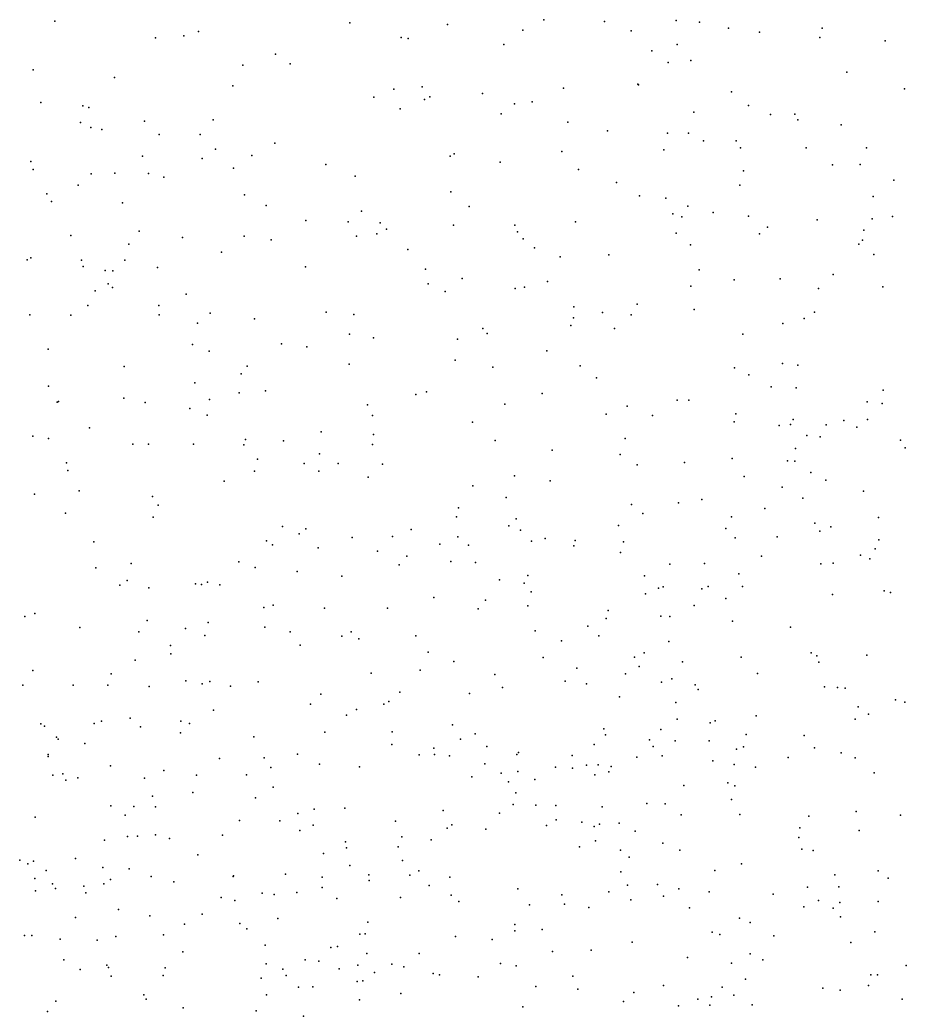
# Model space of a CAD drawing. Header units: metres. Extents: x -25 to 25, y -27.7 to 27.8.
# Drawn here: x 10.653 to 12.196, y 6.952 to 8.686 of the extents above; entities that cross this region are included whole.
import ezdxf

# ---------------------------------------------------------------- set-up
doc = ezdxf.new("R2010")
doc.units = ezdxf.units.M

msp = doc.modelspace()

# ---------------------------------------------------------------- linework, layer by layer
for p in [(10.7144, 8.6841, -3.8253), (11.2278, 8.6807, 11.3932), (11.3981, 8.6781, 3.3259), (11.5654, 8.686, 3.5043), (11.6712, 8.6835, 3.6695), (11.7958, 8.6852, 3.9021), (11.8365, 8.6821, -15.6755), (11.8872, 8.6716, -17.1137), (12.0505, 8.6719, 10.2637), (10.8896, 8.6547, 11.5067), (10.9386, 8.6581, 15.482), (10.9641, 8.6656, 0.0974), (11.3171, 8.6552, -3.8987), (11.3297, 8.6535, -8.8134), (11.5289, 8.6683, -4.2931), (11.7176, 8.667, -3.1209), (11.941, 8.6649, -5.1007), (12.0463, 8.6554, -1.0008), (11.4961, 8.6431, 15.759), (11.798, 8.6435, 10.7097), (12.16, 8.6496, -4.9649), (11.0984, 8.6266, -16.2399), (11.7535, 8.6323, -20.8273), (11.0414, 8.6071, -17.6479), (11.1238, 8.6094, 3.1574), (11.7823, 8.6119, -0.8401), (11.8214, 8.6156, 9.813), (10.6765, 8.5991, 8.9346), (10.8182, 8.5858, -18.6088), (12.0935, 8.5948, -12.4091), (11.024, 8.5713, -3.6837), (11.3539, 8.5698, -15.5942), (11.5997, 8.5672, -0.6911), (11.7295, 8.5744, -12.086), (11.7304, 8.5732, 1.7981), (11.2694, 8.5514, 9.1905), (11.3042, 8.5653, -11.888), (11.3669, 8.5523, -17.3713), (11.4589, 8.5577, -3.009), (11.8922, 8.5608, 2.3718), (12.1936, 8.5663, -4.1283), (10.69, 8.5423, -16.59), (10.7631, 8.5366, 15.5498), (10.7734, 8.5338, 0.84), (11.3578, 8.5473, 11.4222), (11.5146, 8.5402, -4.0109), (11.5452, 8.5433, -20.6464), (11.9223, 8.5373, -3.5909), (11.3155, 8.5315, -0.4091), (11.4913, 8.5225, 9.4359), (11.8268, 8.5253, 15.9777), (11.9605, 8.5216, 10.5971), (12.0025, 8.522, -9.3771), (10.7589, 8.5076, 3.0842), (10.7771, 8.4988, 11.8993), (10.8705, 8.5099, -15.9075), (10.9899, 8.5122, 9.0453), (11.6076, 8.5082, 3.598), (12.0082, 8.5118, 9.9303), (12.0835, 8.5031, -9.6453), (10.7958, 8.4951, -8.8508), (10.8961, 8.4864, -16.1956), (10.9674, 8.4868, 0.5601), (11.6767, 8.4928, 11.0276), (11.7808, 8.4887, 2.1052), (11.8175, 8.4889, -3.2035), (11.0972, 8.4716, -15.5234), (11.8439, 8.4755, 3.9903), (11.9008, 8.4758, -4.9864), (11.9081, 8.4636, -1.1732), (12.0223, 8.4633, 4.1643), (12.1273, 8.4632, -1.2074), (10.8667, 8.449, -18.4439), (10.9938, 8.4612, 15.597), (11.0571, 8.4498, -8.8129), (11.4025, 8.4491, 3.3813), (11.4096, 8.453, 9.3052), (11.5971, 8.4567, 11.1674), (11.7746, 8.4597, -8.9768), (10.6726, 8.4396, 12.3108), (10.971, 8.4449, 3.1421), (11.0252, 8.4278, -11.8376), (11.186, 8.4346, 11.6197), (11.4899, 8.4381, 11.3762), (12.0681, 8.434, -15.7633), (12.1164, 8.4344, -12.6024), (10.6764, 8.4258, -16.0405), (10.7775, 8.4183, -15.4676), (10.8187, 8.4193, -20.1805), (10.8775, 8.4184, -18.1243), (10.9041, 8.4125, 9.2002), (11.2371, 8.4143, 3.2533), (11.6258, 8.4254, 15.8765), (11.9132, 8.4235, 10.7391), (10.7546, 8.3984, -18.9172), (11.692, 8.4032, -4.5147), (11.9072, 8.3983, 1.3567), (12.1753, 8.4071, -9.956), (10.7, 8.3831, 15.5747), (11.0447, 8.3815, -17.6947), (11.4036, 8.3869, -11.962), (11.7323, 8.3797, -15.5317), (11.7783, 8.376, 3.8699), (12.1391, 8.3789, 9.9674), (10.7086, 8.3698, 12.1319), (10.8318, 8.3674, 9.3363), (11.0821, 8.363, -0.0276), (11.4354, 8.3611, -0.5706), (11.8162, 8.3619, -17.2781), (11.2483, 8.3533, -17.5036), (11.7905, 8.3484, -12.2137), (11.8059, 8.3431, 1.6053), (11.8604, 8.3506, 16.0272), (11.922, 8.3443, 2.2446), (12.1729, 8.344, -20.8051), (11.1513, 8.3367, -2.8455), (11.2249, 8.3344, -3.6409), (11.2805, 8.3329, 9.2779), (11.4083, 8.329, 15.7864), (11.5153, 8.3285, 9.4398), (11.621, 8.3343, 3.5996), (11.9549, 8.3252, -9.146), (12.0413, 8.3382, 10.6562), (12.1371, 8.3398, 2.4651), (10.7419, 8.3109, -19.9672), (10.8611, 8.3185, -18.7363), (10.9367, 8.3073, -3.5439), (11.0441, 8.3093, -15.3568), (11.2397, 8.3097, -20.2804), (11.2746, 8.3138, -15.4192), (11.2916, 8.322, -0.3488), (11.5198, 8.3169, 3.4643), (11.796, 8.3145, 1.8694), (11.9411, 8.3137, -3.3735), (12.1227, 8.3202, -9.3758), (10.8431, 8.2957, 0.8363), (11.0908, 8.3029, 11.6788), (11.5298, 8.3051, -15.46), (11.5492, 8.2891, 11.3278), (11.8212, 8.2942, 9.6887), (12.1141, 8.2954, 16.2229), (12.1206, 8.3025, -17.247), (10.6726, 8.272, -3.5221), (11.0045, 8.2815, 0.6165), (11.329, 8.2864, 3.2959), (11.5939, 8.2737, -0.9549), (11.6788, 8.277, 11.1299), (12.14, 8.2774, -12.8808), (10.666, 8.2684, 12.3347), (10.7605, 8.2675, -2.6539), (10.7636, 8.2567, -8.8261), (10.8361, 8.268, 15.6295), (10.893, 8.2553, 9.5675), (11.1508, 8.2564, 9.4774), (10.8018, 8.2498, -11.8051), (10.815, 8.249, -19.1591), (11.3597, 8.2523, 11.5437), (11.8362, 8.2509, -8.9487), (12.0695, 8.2428, 1.2238), (10.8069, 8.2264, 3.062), (10.8146, 8.22, 11.9383), (11.3644, 8.2265, -2.832), (11.4235, 8.2356, -17.4481), (11.5317, 8.2205, -12.0876), (11.5723, 8.2306, -3.9259), (11.8215, 8.2225, -1.2692), (11.8972, 8.2337, -4.749), (11.9772, 8.2352, 10.7985), (12.1561, 8.2215, -3.8998), (10.7842, 8.2143, -19.4919), (10.9428, 8.2084, 11.8026), (11.3936, 8.2133, 9.482), (11.5157, 8.2184, -0.7484), (12.0438, 8.2184, -3.6847), (10.7717, 8.1886, 9.6709), (10.8953, 8.1889, -18.5418), (11.6178, 8.1864, 9.6011), (11.7279, 8.1909, -17.3755), (10.6705, 8.1724, 2.9829), (10.7422, 8.1718, 12.0757), (10.8958, 8.1725, -19.7646), (10.9846, 8.1753, 9.6775), (11.1864, 8.177, -20.0337), (11.235, 8.173, 15.7216), (11.6676, 8.1765, 15.9059), (11.7177, 8.1729, -15.4893), (11.8275, 8.1819, 16.0186), (12.037, 8.1772, -20.5683), (10.9626, 8.1582, 3.0933), (11.0617, 8.1654, -2.7533), (11.6128, 8.1542, 11.2254), (11.6173, 8.1674, -8.7161), (11.9818, 8.1577, 4.0965), (12.0188, 8.1661, -12.6385), (11.227, 8.1388, -0.1766), (11.4592, 8.1486, 15.8063), (11.4672, 8.1401, -19.9933), (11.6887, 8.1488, 3.5688), (11.912, 8.1387, 3.9277), (10.9541, 8.1212, -8.6849), (11.1087, 8.1222, 3.1312), (11.153, 8.1167, -19.466), (11.2689, 8.1325, -19.8103), (11.4154, 8.1301, 9.6492), (10.7024, 8.1131, 15.6172), (10.9831, 8.1091, -19.1486), (11.5707, 8.1102, -19.7713), (10.8349, 8.0824, 9.7893), (11.0491, 8.0832, -15.2862), (11.2265, 8.0869, -17.6393), (11.4113, 8.0938, 3.275), (11.4766, 8.0817, 11.441), (11.629, 8.0838, -1.1433), (11.9813, 8.0881, 1.4589), (12.0078, 8.0848, -15.7995), (11.0389, 8.0699, -17.947), (11.8977, 8.0801, -4.4729), (11.9227, 8.0679, 16.0793), (10.7032, 8.0483, 12.2563), (10.9577, 8.0541, -18.9379), (11.6576, 8.063, -12.2518), (11.9616, 8.0471, -20.3333), (11.0349, 8.0366, 11.7758), (11.0812, 8.0402, -11.9045), (11.3427, 8.0339, 11.5908), (11.3614, 8.0387, -19.554), (11.563, 8.0357, 15.843), (12.0048, 8.0453, -8.979), (12.1567, 8.0414, 10.7577), (10.7184, 8.0205, -15.1163), (10.7205, 8.0218, -8.7632), (10.8342, 8.0273, 3.0299), (10.8712, 8.02, 15.6665), (10.9837, 8.0254, 0.7386), (11.2589, 8.0162, -15.3838), (11.4977, 8.017, -0.671), (11.7105, 8.0138, -19.6464), (11.798, 8.024, 3.5512), (11.8181, 8.0241, 9.8433), (12.1286, 8.0213, -12.9962), (12.1548, 8.0185, -16.8706), (10.9494, 8.0097, -18.6513), (10.9793, 7.9982, -18.3806), (11.2672, 7.9974, 3.1564), (11.6741, 7.9997, 11.1048), (11.7549, 7.9974, -4.1807), (11.8998, 8.0002, -1.4273), (11.4412, 7.9856, 9.8389), (11.897, 7.9862, -19.8951), (11.9752, 7.9801, 10.845), (11.995, 7.9818, 3.6256), (11.9999, 7.9906, -17.4567), (12.057, 7.9812, -16.6392), (12.0882, 7.9888, -4.5467), (12.1105, 7.9772, 3.8665), (12.1293, 7.9907, -1.3384), (10.676, 7.9614, 9.8944), (10.7747, 7.9759, -3.2797), (11.1782, 7.9689, 0.3587), (11.269, 7.9642, -2.6655), (12.0235, 7.9628, -3.0963), (12.047, 7.9601, -3.339), (10.7029, 7.9572, 12.4674), (10.85, 7.9474, 9.9191), (10.8775, 7.9477, 11.9876), (10.9557, 7.9472, -8.5526), (11.0434, 7.9466, 3.0674), (11.0461, 7.9554, 15.6815), (11.1126, 7.953, 0.5676), (11.2674, 7.9467, -12.0093), (11.4808, 7.9537, -2.6729), (11.7071, 7.9575, -2.681), (12.1868, 7.9546, -3.8701), (11.1753, 7.9309, 11.7359), (11.5801, 7.9373, 3.3221), (11.6983, 7.9294, 9.9774), (12.0036, 7.9402, 9.9324), (12.1948, 7.941, -9.0334), (10.7345, 7.9148, 15.6267), (11.0673, 7.9214, -18.1939), (11.1484, 7.9137, -3.4177), (11.2075, 7.9141, -8.3774), (11.285, 7.9126, 9.9094), (11.7281, 7.9116, 15.9049), (11.8104, 7.9155, 3.3813), (11.8935, 7.9228, -8.7066), (11.9899, 7.9186, -20.0962), (12.0027, 7.9181, 3.4365), (10.7369, 7.9018, -2.4281), (11.0616, 7.9002, -15.4075), (11.1736, 7.9005, -17.8936), (11.2596, 7.8902, -19.2901), (11.5144, 7.8921, 9.9892), (11.9143, 7.8913, 16.0509), (12.0304, 7.8982, 1.792), (11.0089, 7.8833, 9.9598), (11.4419, 7.8748, -0.4169), (11.5769, 7.8839, -15.4422), (12.0569, 7.8849, -17.0393), (10.6789, 7.8604, 12.6655), (10.7564, 7.8665, -11.5133), (10.8843, 7.8563, 3.0293), (11.9807, 7.8724, -15.9327), (12.1224, 7.8658, -4.3455), (10.894, 7.8413, 15.6595), (11.5, 7.8544, 15.7648), (11.7181, 7.8424, 10.118), (11.7999, 7.8454, -8.5248), (11.8407, 7.8513, -12.6062), (12.0164, 7.8533, 1.4741), (10.7328, 7.8274, -15.3224), (11.4169, 7.8365, 11.5378), (11.7381, 7.827, 11.0008), (11.9505, 7.8354, -4.1924), (10.8856, 7.8202, 12.1245), (11.1105, 7.8041, -18.9721), (11.4134, 7.8207, -12.1456), (11.5049, 7.8056, -8.2239), (11.5174, 7.8175, -17.5396), (11.6956, 7.8058, 3.2426), (11.8927, 7.8207, -16.7284), (12.0376, 7.8097, -1.4081), (12.1481, 7.82, -20.4004), (11.1394, 7.7912, 0.8857), (11.1513, 7.8, 11.844), (11.3019, 7.7865, 0.6778), (11.3349, 7.7992, 0.4129), (11.4157, 7.7863, -2.4883), (11.5251, 7.7979, 10.1367), (11.8823, 7.8007, 10.8688), (12.0464, 7.7958, 16.1094), (12.0655, 7.8034, -12.9657), (10.7823, 7.7776, -8.5524), (11.0827, 7.7791, -18.5987), (11.0931, 7.7725, -2.4245), (11.2321, 7.785, 3.0984), (11.3844, 7.7733, 0.2077), (11.4344, 7.7715, -3.5457), (11.5444, 7.7784, -0.8213), (11.5678, 7.7834, -3.7725), (11.6177, 7.7707, -1.537), (11.62, 7.7799, 11.1459), (11.7046, 7.7773, 10.2984), (11.8986, 7.7845, 10.2177), (11.9718, 7.786, -2.8236), (12.1491, 7.7807, -8.7971), (11.1727, 7.7669, 10.0603), (11.2758, 7.7611, -17.6508), (11.3271, 7.7524, 10.1432), (11.6992, 7.7587, -3.962), (11.9444, 7.7525, -19.5958), (12.1168, 7.7541, 10.1476), (12.1424, 7.765, 1.0918), (10.8473, 7.7398, -3.0377), (11.0346, 7.7424, -8.1905), (11.314, 7.7373, -3.342), (11.4039, 7.743, 15.698), (11.4466, 7.7417, 10.2698), (11.7852, 7.7388, 15.9033), (11.8455, 7.74, -17.005), (12.0481, 7.7391, 10.2892), (12.0692, 7.7406, -3.1777), (12.1333, 7.7477, 3.2678), (10.7856, 7.7321, -11.0294), (11.0631, 7.7327, 11.9872), (11.1364, 7.7257, -11.9723), (11.2141, 7.7175, -7.8885), (11.5377, 7.7186, -1.22), (11.7409, 7.7185, 10.5076), (11.9051, 7.7218, 10.4858), (10.8273, 7.702, 12.5954), (10.8402, 7.71, 10.1065), (10.9594, 7.7046, -11.7698), (10.9694, 7.7032, 15.6496), (10.9802, 7.7073, 1.0639), (11.0017, 7.7026, 12.1359), (11.4887, 7.7114, -0.1697), (11.5313, 7.7056, 3.1658), (11.8517, 7.6995, 3.1751), (11.9113, 7.6998, -4.0236), (10.8776, 7.6974, -11.2629), (11.5437, 7.6907, -2.3387), (11.7428, 7.687, -2.5136), (11.7651, 7.6969, -15.5868), (11.7733, 7.6989, 10.9223), (11.8409, 7.6955, -16.1671), (12.0685, 7.6859, -8.5958), (12.1581, 7.6922, -3.6878), (12.169, 7.6893, 16.1359), (11.0946, 7.6673, -17.4902), (11.3739, 7.6805, 0.9811), (11.4642, 7.676, 11.5493), (11.5377, 7.6661, 0.0377), (11.8275, 7.6667, -17.3258), (11.8823, 7.6788, -17.5912), (10.6619, 7.6476, -15.4618), (10.6793, 7.6529, -7.1867), (11.0779, 7.6633, 3.0674), (11.1836, 7.6621, 1.1206), (11.2934, 7.6618, 10.2769), (11.4515, 7.6607, 10.4495), (11.6776, 7.6578, -1.837), (11.7691, 7.6479, -16.3939), (11.785, 7.6476, -8.2908), (10.8748, 7.6404, -15.5471), (10.9812, 7.6368, 12.3664), (11.6423, 7.6305, 10.632), (11.6744, 7.6439, 11.0876), (11.8939, 7.6392, 15.9548), (10.7579, 7.6281, 3.0299), (10.8603, 7.6205, -10.8185), (10.9416, 7.6264, -11.4738), (10.9755, 7.6144, -7.7572), (11.0796, 7.6291, -17.7604), (11.124, 7.6206, -3.0877), (11.2141, 7.613, -18.4127), (11.2304, 7.6208, -18.1159), (11.3428, 7.6136, 11.842), (11.5507, 7.6227, -7.9468), (11.6615, 7.6139, 3.1154), (11.9952, 7.6289, 1.3597), (10.9157, 7.5972, -2.0712), (11.1414, 7.5973, 15.6481), (11.2433, 7.6087, -1.9976), (11.5962, 7.6053, 11.259), (11.7835, 7.6039, -19.4544), (10.9164, 7.5827, -17.395), (11.3643, 7.5854, -12.1634), (11.7401, 7.5843, 0.3281), (12.0314, 7.5843, -3.0398), (12.0408, 7.5791, -1.4775), (12.128, 7.58, 3.124), (10.8543, 7.5715, -7.5571), (11.4087, 7.5694, -19.1585), (11.5645, 7.576, 15.6826), (11.7233, 7.5767, -0.4321), (11.8072, 7.5684, 0.5693), (11.9092, 7.5769, -12.8152), (12.0447, 7.568, -19.7285), (10.6757, 7.5537, 20.8171), (10.8124, 7.5478, 1.2709), (11.2649, 7.5491, -18.8249), (11.3503, 7.5542, 3.1144), (11.4802, 7.5467, 11.6546), (11.6233, 7.5577, -12.4053), (11.708, 7.5477, -0.6402), (11.7316, 7.5604, 0.9633), (11.9375, 7.5484, 3.0734), (10.6587, 7.5277, 12.9934), (10.7463, 7.528, 21.3014), (10.8065, 7.5278, 21.092), (10.9422, 7.5353, 3.0785), (10.971, 7.5301, 15.5924), (10.9842, 7.5343, 12.7022), (11.0198, 7.5262, -17.0218), (11.0683, 7.5336, 12.4539), (11.603, 7.5348, -16.6826), (11.6399, 7.5304, -3.5837), (11.7705, 7.533, -0.2056), (11.7884, 7.5391, -12.6342), (11.8289, 7.5286, -3.8025), (10.8784, 7.5257, -10.6176), (11.1775, 7.5121, -7.5758), (11.3151, 7.5156, 10.5443), (11.4362, 7.5133, -15.5974), (11.4936, 7.524, -1.148), (11.8343, 7.5202, -2.6913), (12.0546, 7.5253, -3.889), (12.077, 7.5238, -13.0508), (12.0904, 7.5229, -20.0712), (11.1592, 7.4951, 10.3954), (11.2869, 7.495, -1.5647), (11.2955, 7.4994, -18.6087), (11.6972, 7.5079, -2.0486), (11.7954, 7.4975, -15.9126), (12.1777, 7.5026, -20.3445), (12.1944, 7.4982, 2.0607), (10.9902, 7.4844, 1.3813), (11.2221, 7.4759, -16.8553), (11.2396, 7.4854, 1.3955), (11.9355, 7.4746, -8.3203), (12.1131, 7.4901, -3.3797), (12.1311, 7.4773, -8.479), (10.6897, 7.4608, 22.4601), (10.6963, 7.4568, 3.0939), (10.7829, 7.4611, -10.3346), (10.7957, 7.4653, -8.1197), (10.8451, 7.4703, -7.305), (10.9336, 7.4653, -1.8063), (10.9487, 7.4612, 12.8948), (11.4068, 7.4587, 12.0278), (11.7981, 7.4688, -1.8043), (11.8555, 7.4621, 15.8129), (11.8642, 7.4659, 0.093), (12.1079, 7.4686, 0.6742), (10.8633, 7.4554, 20.7381), (10.9332, 7.445, -17.9252), (11.1845, 7.4463, 12.7914), (11.3016, 7.4465, 12.2912), (11.4458, 7.4432, 1.3968), (11.6703, 7.4521, 11.2633), (11.6729, 7.4412, 13.1627), (11.7692, 7.4508, 11.069), (11.918, 7.4422, 1.093), (12.0187, 7.4401, -19.5029), (10.7172, 7.4375, -7.0993), (10.72, 7.4337, -17.4412), (10.7666, 7.4265, -7.7717), (11.0608, 7.4378, -11.0964), (11.3008, 7.4245, 15.5874), (11.4205, 7.4341, -7.6249), (11.6535, 7.4248, 13.4743), (11.7496, 7.4327, -7.9375), (11.7943, 7.4308, 13.264), (11.8534, 7.4311, 13.4384), (10.7027, 7.4075, 13.1048), (11.1369, 7.4076, 15.5658), (11.3483, 7.4069, 12.6348), (11.374, 7.418, -18.3693), (11.3752, 7.4074, 12.8903), (11.4016, 7.4048, 13.0673), (11.4666, 7.4214, 3.1119), (11.5186, 7.4071, 13.2414), (11.5214, 7.4109, 12.9453), (11.6148, 7.4055, 15.5897), (11.7562, 7.4209, -16.108), (11.7718, 7.4048, 13.9798), (11.9011, 7.4165, 13.7709), (11.9132, 7.4204, 13.6122), (12.0371, 7.4186, 0.3136), (12.0833, 7.4101, 15.9546), (10.7024, 7.4038, 22.2322), (10.8112, 7.3873, 15.4205), (11.0007, 7.4, 20.8679), (11.0788, 7.4015, -11.3787), (11.175, 7.3905, 3.1513), (11.4628, 7.3908, 15.5606), (11.6398, 7.3886, 13.8745), (11.6605, 7.3893, 1.345), (11.7278, 7.4025, -19.2567), (11.8602, 7.3961, 14.1789), (11.8973, 7.3896, 14.3382), (11.9911, 7.402, 14.0457), (12.1078, 7.4013, 14.4706), (10.7107, 7.371, 21.8551), (10.7284, 7.3737, 10.3618), (10.9037, 7.3793, 13.0443), (10.9606, 7.3715, -10.4845), (11.0482, 7.3717, 21.2806), (11.0903, 7.3849, -1.652), (11.2445, 7.3858, -12.1009), (11.4911, 7.3745, 12.4451), (11.5202, 7.3777, 12.6376), (11.5861, 7.385, 11.5507), (11.6155, 7.3837, 13.712), (11.6546, 7.3719, -16.3675), (11.679, 7.3771, 14.1844), (11.6831, 7.3864, -2.3774), (11.9341, 7.385, 1.3092), (12.141, 7.3753, 14.1169), (10.7331, 7.3624, -1.7644), (10.7541, 7.3666, -17.1458), (10.8702, 7.3658, 21.6717), (11.4404, 7.3686, -18.792), (11.5041, 7.3597, -12.3135), (11.55, 7.3637, 11.7536), (11.8092, 7.3531, 12.9922), (11.8861, 7.3581, -12.8532), (11.8981, 7.3528, -0.5876), (10.9547, 7.3413, 15.4622), (11.0946, 7.3505, -15.7068), (11.517, 7.3404, 13.596), (10.8843, 7.335, 10.398), (11.0638, 7.3317, 21.5499), (11.5123, 7.3202, -16.5342), (11.5516, 7.3193, 12.1494), (11.5863, 7.3187, -15.6779), (11.7448, 7.322, 3.0446), (11.7772, 7.3215, 11.2342), (11.8923, 7.329, -3.6628), (10.8116, 7.3179, 22.7092), (10.8367, 7.3015, -15.7055), (10.8519, 7.3165, 22.3643), (10.8895, 7.3164, 21.8499), (11.1375, 7.3044, 20.9052), (11.1657, 7.312, 21.165), (11.2194, 7.314, 13.1554), (11.3903, 7.3097, -7.4565), (11.4882, 7.3053, -18.5556), (11.6673, 7.3162, 10.9152), (11.8046, 7.3022, 14.6026), (11.9069, 7.3027, 13.1065), (12.1094, 7.3079, 13.8484), (12.1866, 7.3016, 0.1905), (10.6798, 7.2983, 13.2695), (11.0357, 7.2921, 10.5066), (11.1061, 7.2917, -10.6861), (11.1642, 7.2843, -18.2143), (11.3076, 7.291, 13.2839), (11.4056, 7.2847, -3.1101), (11.5701, 7.2836, 15.473), (11.5869, 7.2933, -3.2701), (11.6317, 7.2895, 12.4381), (11.6623, 7.2859, -7.5464), (11.6967, 7.2879, -2.0733), (12.0272, 7.3001, -8.188), (10.8892, 7.2673, 22.1328), (11.0064, 7.267, -16.7367), (11.1407, 7.2748, -11.8383), (11.3974, 7.2791, 1.5643), (11.4646, 7.2772, 14.2466), (11.6535, 7.282, 14.4568), (11.7245, 7.2739, -3.4674), (12.0114, 7.2797, -19.3559), (12.1146, 7.2751, 1.907), (10.8008, 7.2581, 20.4085), (10.8407, 7.2646, 1.5803), (10.8581, 7.265, -18.0556), (10.9137, 7.2611, 22.5237), (11.2201, 7.2552, 21.5992), (11.3184, 7.2638, 10.7349), (11.3695, 7.2588, 14.0969), (11.6559, 7.2569, -2.5724), (11.7726, 7.253, -2.9847), (12.0099, 7.2626, 13.4369), (10.9631, 7.2325, 13.1511), (11.1822, 7.2352, -11.1006), (11.2219, 7.2447, 3.2308), (11.3118, 7.2465, 15.4585), (11.6275, 7.2466, 12.0004), (11.699, 7.241, -0.973), (11.8024, 7.2405, 14.7994), (12.015, 7.2426, 14.9313), (12.0345, 7.2403, -0.2141), (10.6534, 7.2231, -9.7844), (10.6673, 7.2171, 13.714), (10.6769, 7.2215, 15.0429), (10.7504, 7.2262, 22.9358), (11.2279, 7.2139, 14.0304), (11.3195, 7.2228, 13.7944), (11.7145, 7.2286, -15.9866), (11.91, 7.2169, -7.7473), (10.6991, 7.2056, 13.5437), (10.7975, 7.2104, -7.0315), (10.8437, 7.2082, 15.2421), (11.1158, 7.1989, 14.1849), (11.2608, 7.1975, -7.2781), (11.3322, 7.1971, -15.7312), (11.3482, 7.2046, 21.4882), (11.6996, 7.2032, -18.8416), (11.8634, 7.2052, 15.0204), (12.0722, 7.1979, 3.0477), (12.1479, 7.2046, 13.7303), (10.6792, 7.1914, -15.7942), (10.71, 7.1819, 14.881), (10.7994, 7.182, 14.3566), (10.8113, 7.1896, 13.8842), (10.8817, 7.1947, -10.09), (10.9213, 7.1854, 14.0018), (11.0245, 7.1948, 15.3333), (11.0251, 7.1963, 20.5263), (11.1797, 7.1936, 13.8621), (11.2618, 7.1881, 14.3604), (11.3659, 7.1793, 21.2419), (11.4017, 7.1938, 3.1799), (11.7116, 7.1797, 12.2117), (11.7637, 7.1811, 15.1579), (12.1652, 7.192, 15.7726), (10.6806, 7.1701, 3.341), (10.7151, 7.1742, 14.6753), (10.7648, 7.1782, 10.5247), (10.7684, 7.1667, -16.814), (11.075, 7.1658, 22.0879), (11.0962, 7.1638, 13.5769), (11.1357, 7.167, -16.5382), (11.1794, 7.176, -11.5514), (11.4041, 7.1626, 10.833), (11.5201, 7.1735, -16.2268), (11.5968, 7.1627, -7.3241), (11.679, 7.1682, -18.5665), (11.8005, 7.1736, 12.556), (11.8535, 7.1683, 11.3449), (11.9649, 7.1642, -19.1253), (12.0248, 7.1762, 1.7308), (12.0795, 7.1767, -13.146), (11.0037, 7.1583, 14.438), (11.0275, 7.1529, 22.3481), (11.2051, 7.1566, -12.042), (11.316, 7.1581, 20.9903), (11.4174, 7.1515, 21.672), (11.5405, 7.1457, 15.2542), (11.6017, 7.1465, 10.9251), (11.7173, 7.1541, 11.887), (11.7743, 7.1608, 11.5654), (12.0441, 7.1529, -3.5907), (12.0812, 7.1498, -19.765), (12.1479, 7.1516, -19.9643), (10.8253, 7.1375, 14.9968), (10.9706, 7.1295, 22.7201), (11.6438, 7.1412, 14.9679), (11.819, 7.1402, 11.0566), (12.0183, 7.1422, 15.411), (12.0692, 7.1396, 15.5616), (10.7504, 7.1233, 13.0914), (10.8799, 7.1262, 3.3667), (10.9402, 7.1121, 15.1028), (11.0364, 7.1131, -2.9113), (11.1024, 7.1219, 1.6806), (11.2591, 7.1155, -1.3353), (11.5154, 7.1112, -1.1148), (11.9065, 7.1226, -18.9154), (11.9248, 7.1146, 12.9198), (12.0824, 7.1245, 13.4593), (10.9034, 7.0932, 14.6724), (11.0487, 7.1038, 22.511), (11.2453, 7.0947, -10.9017), (11.2543, 7.0948, 20.7349), (11.5152, 7.1001, -3.1135), (11.5629, 7.1026, 21.5753), (11.8588, 7.098, 12.68), (11.8723, 7.0941, -7.3314), (12.1417, 7.0986, -7.782), (10.6615, 7.0924, -9.5718), (10.6744, 7.0921, -1.7269), (10.7235, 7.0858, 12.9405), (10.7878, 7.0838, 20.2846), (10.8205, 7.0907, 22.9897), (11.0805, 7.0752, -1.5046), (11.4116, 7.0904, 21.947), (11.4757, 7.085, 21.0649), (11.7197, 7.0807, 1.689), (11.966, 7.0917, 13.1155), (12.1002, 7.0799, -7.5406), (10.9371, 7.0636, -18.2284), (11.1948, 7.0713, 15.1985), (11.2063, 7.0731, -11.7652), (11.2573, 7.0606, -10.6834), (11.3483, 7.0611, 15.1659), (11.581, 7.0645, 3.1365), (11.648, 7.0665, -1.9862), (11.9248, 7.0602, -18.49), (10.7301, 7.0497, -16.6149), (11.082, 7.043, 12.8828), (11.1502, 7.0497, 13.0813), (11.174, 7.0473, 13.2451), (11.2415, 7.0406, 14.6217), (11.301, 7.0423, 3.3359), (11.4904, 7.0432, 10.8957), (11.8159, 7.054, 12.0298), (11.8926, 7.044, 3.0607), (11.9469, 7.0496, 11.2503), (10.7583, 7.0328, 10.6595), (10.805, 7.0403, 12.8161), (10.8074, 7.0367, -2.8591), (10.9061, 7.0356, 1.7604), (11.1114, 7.0333, 14.7063), (11.2094, 7.0341, 22.3074), (11.271, 7.0279, -18.3002), (11.3217, 7.0379, -15.9698), (11.3731, 7.0263, -12.3568), (11.3842, 7.0235, 22.1426), (11.5175, 7.0393, 14.8524), (12.1349, 7.0236, 18.5099), (12.1464, 7.0239, 13.5927), (12.1964, 7.04, 13.8304), (10.8122, 7.0211, -9.7042), (10.9027, 7.0227, -1.6336), (11.0736, 7.0178, -15.8616), (11.1172, 7.0228, 15.0314), (11.2407, 7.0123, -10.4677), (11.2506, 7.013, -11.1452), (11.4513, 7.0204, 20.8947), (11.6164, 7.0211, 21.8706), (11.9167, 7.0162, 11.4978), (10.8692, 6.9888, 13.6334), (11.0827, 6.9891, 3.479), (11.1383, 7.0021, 20.5083), (11.1637, 7.003, 14.8498), (11.3167, 6.9911, -6.9643), (11.5519, 7.0032, -2.2551), (11.6249, 6.9989, -12.6749), (11.7223, 6.9929, -1.007), (11.7741, 7.0052, 21.4833), (11.8762, 7.0023, 12.4575), (11.8964, 6.9885, 12.2942), (12.0515, 7.0005, 13.364), (12.0818, 6.9972, -19.0277), (12.1311, 7.0051, -0.1954), (10.7159, 6.9778, 13.5927), (10.8733, 6.9816, -16.0772), (11.2449, 6.9801, -2.9943), (11.7042, 6.9775, -7.0659), (11.834, 6.9815, -12.9553), (11.8578, 6.9852, -1.7181), (11.9285, 6.9716, 12.8382), (12.1897, 6.9812, 19.0333), (10.7012, 6.9601, 1.9556), (10.9374, 6.9661, 20.3201), (11.0645, 6.9612, -10.077), (11.5293, 6.968, 22.0911), (11.8001, 6.9695, 21.6326), (11.8549, 6.9707, 11.0736), (11.1471, 6.9519, 22.6271)]:
    msp.add_point(p)

doc.saveas('drawing.dxf')
